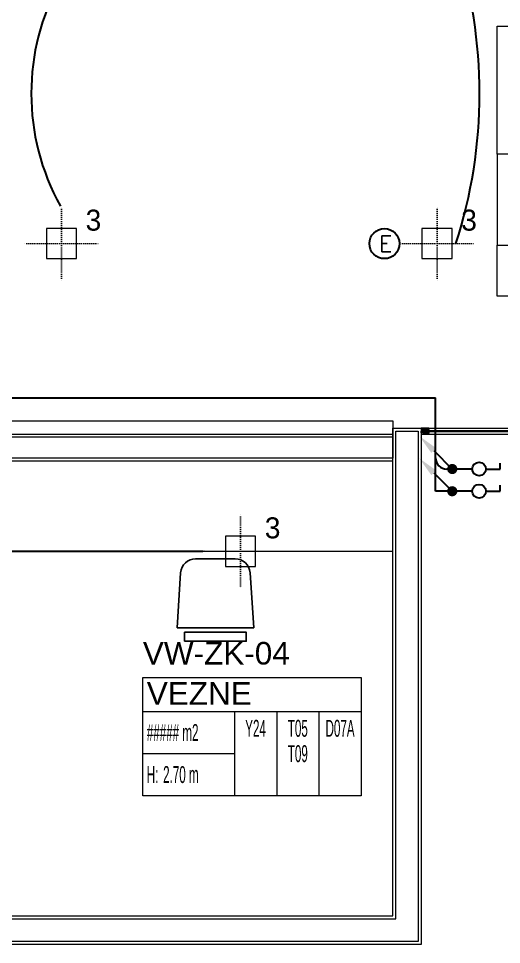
# Model space of a CAD drawing. Extents: x -2012 to 34975, y -1043 to 8321.
# Drawn here: x 3765 to 4086, y 1010 to 1627 of the extents above; entities that cross this region are included whole.
import ezdxf
from ezdxf.enums import TextEntityAlignment as Align

# ---------------------------------------------------------------- set-up
doc = ezdxf.new("R2010")
doc.units = 0
doc.header["$LTSCALE"] = 25
doc.linetypes.add('DOT2', pattern=[0.125, 0, -0.125])
doc.layers.get('0').update_dxf_attribs({"color": 9, "lineweight": 9})
for name, color, linetype, lineweight in [('0 @ 1', 9, 'Continuous', 9), ('00', 9, 'Continuous', 9), ('05', 9, 'Continuous', 9), ('06D', 9, 'Continuous', 9), ('10', 9, 'Continuous', 9), ('12', 9, 'Continuous', 9), ('14', 9, 'Continuous', 9), ('15', 9, 'Continuous', 9), ('21_MAHAL', 9, 'Continuous', 9), ('31', 9, 'Continuous', 9), ('E-ACİL AYDINLATMA KİTİ', 7, 'Continuous', 30), ('E-ANAHTAR', 7, 'Continuous', 30), ('E-KABLO', 7, 'Continuous', 30), ('E-YUKARI ÇIKAN HAT', 7, 'Continuous', 30)]:
    doc.layers.add(name, color=color, linetype=linetype, lineweight=lineweight)
doc.styles.add('Arial', font='arial.ttf', dxfattribs={"height": 2.5})
doc.styles.add('E-YAZI', font='txttw.shx')
doc.styles.add('MuuM_TEXT-STANDART', font='ARIALN.TTF')
doc.styles.add('TX-TEXT', font='')
doc.styles.get('TX-TEXT').set_extended_font_data('TrSah Futura Lt BT')
pattern_1 = [(225, (-604.72494, -2171.82614), (-0.0883883476, 0.0883883476), []), (135, (-604.72494, -2171.82614), (0.0883883476, 0.0883883476), [])]

# ---------------------------------------------------------------- blocks, each defined once
blk = doc.blocks.new('p-birim')
blk.add_lwpolyline([(0, 0), (1, 0), (1, 1), (0, 1)], close=True)
blk = doc.blocks.new('m-vw-sandalye')
at = {"lineweight": -3, "ltscale": 0.5}
blk.add_lwpolyline([(-20.5, 0), (20.5, 0), (20.5, -6), (-20.5, -6)], close=True, dxfattribs=at)
blk.add_lwpolyline([(-25.5, -9), (25.5, -9), (23.11, -45.65, -0.395265), (13.13, -55), (-13.13, -55, -0.395265), (-23.11, -45.65)], format="xyb", close=True, dxfattribs=at)
blk = doc.blocks.new('masa')
for points in [[(-5005, 21964.57), (-5065, 21964.57), (-5065, 22050), (-5005, 22050)], [(-5065, 21904), (-5005, 21904), (-5005, 21964.57), (-5065, 21964.57)], [(-5005, 21870), (-5065, 21870), (-5065, 21904), (-5005, 21904)]]:
    blk.add_lwpolyline(points, close=True)
blk = doc.blocks.new('p-strahle-alüminyumdoğramaprofili')
at = {"layer": '10'}
h = blk.add_hatch(dxfattribs=at)
h.set_pattern_fill('NET', color=256, angle=315, style=0)
h.set_pattern_definition(pattern_1)
h.paths.add_polyline_path([(-4.62, 2.65), (-4.68, 2.65), (-4.72, 2.75), (-4.72, 2.8), (-4.69, 2.8), (-4.69, 2.92), (-4.98, 2.92), (-4.98, 2.8), (-4.95, 2.8), (-4.99, 2.65), (-5.08, 2.66), (-5.25, 2.28), (-5.14, 2.28), (-5.14, 2.33), (-4.98, 2.52, 0.2599), (-4.9, 2.28), (-4.66, 2.28, 0.382682)])
h.paths.add_polyline_path([(-4.86, 2.52), (-4.67, 2.52, -2.16717)], flags=16)
h = blk.add_hatch(dxfattribs=at)
h.set_pattern_fill('NET', color=256, angle=315, style=0)
h.set_pattern_definition(pattern_1)
h.paths.add_polyline_path([(-4.62, 0.88), (-4.68, 0.88), (-4.72, 0.77), (-4.72, 0.73), (-4.69, 0.73), (-4.69, 0.6), (-4.98, 0.6), (-4.98, 0.73), (-4.95, 0.73), (-4.99, 0.88), (-5.08, 0.87), (-5.25, 1.24), (-5.14, 1.24), (-5.14, 1.2), (-4.98, 1.01, -0.2599), (-4.9, 1.24), (-4.66, 1.24, -0.382682)])
h.paths.add_polyline_path([(-4.86, 1), (-4.67, 1, 2.16717)], flags=16)
h = blk.add_hatch(dxfattribs=at)
h.set_pattern_fill('NET', color=256, angle=315, style=0)
h.set_pattern_definition([(225, (-608.45214, -2173.53612), (-0.0883883476, 0.0883883476), []), (135, (-608.45214, -2173.53612), (0.0883883476, 0.0883883476), [])])
h.paths.add_polyline_path([(-3.45, 2.28), (-3.45, 2.57), (-4.49, 2.57), (-4.49, 2.28)])
h = blk.add_hatch(dxfattribs=at)
h.set_pattern_fill('NET', color=256, angle=315, style=0)
h.set_pattern_definition([(225, (-608.45214, -2180.04526), (-0.0883883476, 0.0883883476), []), (135, (-608.45214, -2180.04526), (0.0883883476, 0.0883883476), [])])
h.paths.add_polyline_path([(-3.45, 0.93), (-3.45, 1.24), (-4.49, 1.24), (-4.49, 0.93)])
h = blk.add_hatch(dxfattribs=at)
h.set_pattern_fill('NET', color=256, angle=315, style=0)
h.set_pattern_definition([(225, (-629.50454, -2177.58922), (-0.0883883476, 0.0883883476), []), (135, (-629.50454, -2177.58922), (0.0883883476, 0.0883883476), [])])
h.paths.add_polyline_path([(0, 0.68), (0, 1.75), (-0.18, 1.75), (-0.18, 0.68)])
for points in [[(-5.08, 2.66), (-5.25, 2.28)], [(-5.09, 0.88), (-5.25, 1.24)], [(-4.98, 2.52), (-5.14, 2.33), (-5.14, 2.28)], [(-4.98, 1.01), (-5.14, 1.2), (-5.14, 1.24)], [(-4.92, 3.6), (-4.92, 3.16), (-4.61, 3.16), (-4.61, 2.87), (-4.52, 2.87), (-4.62, 2.65), (-4.68, 2.65), (-4.72, 2.75), (-4.72, 2.8), (-4.69, 2.8), (-4.69, 3.05), (-4.98, 3.05), (-4.98, 2.8), (-4.95, 2.8), (-4.99, 2.65), (-5.08, 2.66), (-5.07, 3.76), (-0.11, 3.76)], [(-4.69, 2.92), (-4.98, 2.92)], [(-4.71, 0.6), (-4.98, 0.6)], [(-2.83, 0.2), (-2.67, 0.2), (-2.67, -0.04), (-4.87, -0.04), (-4.87, 0.19), (-4.57, 0.19), (-4.57, 0.73), (-2.67, 0.73)], [(-4.52, 2.87), (-4.49, 2.87), (-4.49, 2.26)], [(-4.49, 0.93), (-4.49, 0.93), (-4.49, 1.26)], [(-3.45, 2.26), (-3.45, 2.57)], [(-3.45, 1.26), (-3.45, 0.93)], [(-2.08, 0.93), (-2.08, 2.57)], [(-0.18, 0.68), (0, 0.68), (0, 1.75)], [(-0.18, 1.75), (0, 1.75)]]:
    blk.add_lwpolyline(points, dxfattribs=at)
for points in [[(-0.18, 2.74), (-0.18, 2.21), (0, 2.21), (0, 2.08), (-0.18, 2.08), (-0.18, 0.43), (0, 0.43), (0, 0), (-0.12, 0), (-0.12, -0.24), (-5.09, -0.24), (-5.09, 0.88), (-4.98, 0.88), (-4.94, 0.7), (-4.99, 0.7), (-4.99, 0.33), (-4.71, 0.33), (-4.71, 0.88), (-4.56, 0.88), (-4.52, 0.93), (-1.28, 0.93), (-1.2, 1.22), (-0.9, 1.22), (-0.9, 0.62), (-0.58, 0.62), (-0.58, 2.74)], [(-2.03, 0.78), (-1.35, 0.78), (-1.35, 0.08), (-1.28, 0.04), (-1.28, -0.04), (-2.09, -0.04), (-2.09, 0.1), (-2.03, 0.15)]]:
    blk.add_lwpolyline(points, close=True, dxfattribs=at)
for points in [[(-0.57, 3.26), (-0.57, 3.62), (-4.89, 3.62), (-4.89, 3.65, 0.561743), (-4.97, 3.66, 0.595966), (-4.92, 3.6, -2.204878)], [(-4.67, 2.52), (-4.86, 2.52, 1)], [(-4.67, 1), (-4.86, 1, -1)], [(-4.61, 2.87), (-4.49, 3.45, -0.833203), (-4.18, 3.44, -0.447088)], [(-4.49, 2.57), (-1.23, 2.57, -0.414214), (-0.9, 2.25), (-0.9, 1.22)], [(-4.18, 3.44), (-4.18, 2.99, 0.414214), (-4.07, 2.89), (-0.82, 2.89), (-0.82, 3.62)], [(-2.67, 0.73), (-2.67, 0.32), (-2.83, 0.32, 1), (-2.83, 0.2, -1)], [(-0.11, 3.76), (-0.11, 3.62), (-0.45, 3.62), (-0.45, 3.14, -1), (-0.66, 3.14)], [(-0.66, 3.14, -0.305404), (-0.57, 3.26, -5.773092)]]:
    blk.add_lwpolyline(points, format="xyb", dxfattribs=at)
for centre, radius, start, end in [((-4.73, 2.47), 0.253, 168.66756, 234.12581), ((-4.73, 1.06), 0.253, 125.87419, 191.33244), ((-4.77, 2.44), 0.125, 139.54015, 40.45985), ((-4.77, 1.08), 0.125, 319.54015, 220.45985), ((-4.84, 2.48), 0.273, 305.97376, 36.42893), ((-4.84, 1.04), 0.273, 323.57107, 54.02624)]:
    blk.add_arc(centre, radius, start, end, dxfattribs=at)
blk = doc.blocks.new('*U648')
at = {"layer": '06D'}
for points in [[(4.95, 4), (325.04, 4)], [(4.95, 0), (325.03, 0)]]:
    blk.add_lwpolyline(points, dxfattribs=at)
at = {"layer": '15'}
for points in [[(1.96, 2.5), (328.03, 2.5)], [(328.03, 1.5), (1.96, 1.5)]]:
    blk.add_lwpolyline(points, dxfattribs=at)
at = {"layer": '0 @ 1', "linetype": 'Continuous', "xscale": -1}
blk.add_blockref('p-strahle-alüminyumdoğramaprofili', (-0.12, 0.24), dxfattribs=at)
at = {"layer": '0 @ 1', "linetype": 'Continuous'}
blk.add_blockref('p-strahle-alüminyumdoğramaprofili', (330.11, 0.24), dxfattribs=at)
blk = doc.blocks.new('0_roomno2')
blk.add_lwpolyline([(19.375, -10.5), (0, -10.5), (0, 0), (19.375, 0)], close=True)
for points in [[(0, -3), (19.375, -3)], [(8.125, -3), (8.125, -10.5)], [(11.875, -3), (11.875, -10.5)], [(15.625, -3), (15.625, -10.5)], [(0, -6.75), (8.125, -6.75)]]:
    blk.add_lwpolyline(points)
at = {"style": 'MuuM_TEXT-STANDART', "width": 0.6}
blk.add_text('H:', height=1.5, dxfattribs=at).set_placement((0.35, -8.608), align=Align.MIDDLE_LEFT)
at = {"style": 'Arial'}
blk.add_attdef('ODANO', (0, 1.17), '', height=2, dxfattribs=at)
blk.add_attdef('MEKANADI', text='', height=2, dxfattribs=at).set_placement((0.35, -3), align=Align.BOTTOM_LEFT)
at = {"style": 'MuuM_TEXT-STANDART', "width": 0.6}
for tag, p in [('M2', (0.35, -4.875)), ('TEMIZTAVANYUKSEKLIGI', (1.8, -8.608))]:
    blk.add_attdef(tag, text='', height=1.5, dxfattribs=at).set_placement(p, align=Align.MIDDLE_LEFT)
for tag, p in [('YER01', (10, -4.5)), ('TAVAN01', (13.75, -4.5)), ('DUVAR01', (17.5, -4.5)), ('YER02', (10, -6.75)), ('TAVAN02', (13.75, -6.75)), ('DUVAR02', (17.5, -6.75)), ('YER03', (10, -9)), ('TAVAN03', (13.75, -9)), ('DUVAR03', (17.5, -9))]:
    blk.add_attdef(tag, text='', height=1.5, dxfattribs=at).set_placement(p, align=Align.MIDDLE_CENTER)
blk = doc.blocks.new('p-bur-vw- aydınlatma 3')
at = {"linetype": 'DOT2', "ltscale": 0.4}
for q in [(0, 25), (-25, 0), (0, -25), (25, 0)]:
    blk.add_line((0, 0), q, dxfattribs=at)
at = {"linetype": 'ByBlock'}
blk.add_lwpolyline([(0, 10), (-10, 10), (-10, -10), (10, -10), (10, 10), (0, 10)], dxfattribs=at)
at = {"insert": (16.13, 22.65), "char_height": 14, "width": 14.596, "attachment_point": 1, "style": 'TX-TEXT'}
blk.add_mtext('3', dxfattribs=at)
blk = doc.blocks.new('100_ANAHTAR')
at = {"layer": 'E-ANAHTAR', "color": 4}
for p, q in [((0, 5.65), (-0.71, 5.65)), ((0, 3.97), (0, 5.65)), ((0, 2.35), (0, 0))]:
    blk.add_line(p, q, dxfattribs=at)
blk.add_circle((0, 3.16), 0.81, dxfattribs=at)
blk = doc.blocks.new('100_ACİL AYDINLATMA KİTİ')
at = {"layer": 'E-ACİL AYDINLATMA KİTİ', "color": 3}
blk.add_circle((0, 0), 1.251, dxfattribs=at)
at = {"layer": 'E-ACİL AYDINLATMA KİTİ', "color": 3, "style": 'E-YAZI'}
blk.add_text('E', height=1.34, dxfattribs=at).set_placement((-0.448, -0.694))
blk = doc.blocks.new('100_YUKARI ÇIKAN HAT')
at = {"layer": 'E-YUKARI ÇIKAN HAT', "color": 3, "linetype": 'Continuous'}
blk.add_line((2.47, 2.47), (0, 0), dxfattribs=at)
at = {"layer": 'E-YUKARI ÇIKAN HAT', "color": 4, "linetype": 'Continuous', "const_width": 0.675}
blk.add_lwpolyline([(-0.34, 0, 1), (0.34, 0, 1)], format="xyb", close=True, dxfattribs=at)
at = {"layer": 'E-YUKARI ÇIKAN HAT', "color": 3, "linetype": 'Continuous'}
blk.add_solid([(2.15, 2.79), (2.79, 2.15), (4.38, 4.38)], dxfattribs=at)

msp = doc.modelspace()

# ---------------------------------------------------------------- linework, layer by layer
at = {"layer": '00'}
msp.add_lwpolyline([(3680.84, 1027.5), (4015.84, 1027.5), (4015.84, 1352.5), (4030.84, 1352.5), (4030.84, 1012.5), (3680.84, 1012.5)], close=True, dxfattribs=at)
at = {"layer": '12'}
msp.add_lwpolyline([(3618.84, 1349.5), (3618.84, 1359.5), (4013.84, 1359.5), (4013.84, 1334.5), (3618.84, 1334.5), (3618.84, 1349.5)], close=True, dxfattribs=at)
at = {"layer": '14'}
msp.add_lwpolyline([(3608.84, 1094.5), (3682.83, 1094.5), (3682.84, 1029.5), (4013.84, 1029.5), (4013.84, 1354.5), (4032.84, 1354.5), (4032.84, 1010.5), (3682.84, 1010.5)], dxfattribs=at)
at = {"layer": '15'}
msp.add_lwpolyline([(3618.84, 1350.5), (4013.84, 1350.5), (4013.84, 1348.5), (3618.84, 1348.5)], close=True, dxfattribs=at)
at = {"layer": 'E-KABLO', "color": 6}
for p, q in [((3598.34, 1374.82), (4042.41, 1374.82)), ((4042.41, 1334.82), (4042.41, 1374.82)), ((4042.41, 1312.55), (4042.41, 1336.89)), ((4053.67, 1327.32), (4049.91, 1327.32)), ((4053.67, 1312.55), (4042.41, 1312.55)), ((3734.84, 1272.52), (3887.59, 1272.52))]:
    msp.add_line(p, q, dxfattribs=at)
for centre, radius, start, end in [((3748.85, 1577.5), 322.86, 341.95695, 18.04305), ((3927.9, 1577.5), 154.62, 150.98288, 209.01712), ((4049.91, 1334.82), 7.5, 180, 270)]:
    msp.add_arc(centre, radius, start, end, dxfattribs=at)

# ---------------------------------------------------------------- block references
at = {"linetype": 'Continuous'}
msp.add_blockref('*U648', (4032.85, 1350.5), dxfattribs=at)
at = {"layer": '05'}
msp.add_blockref('masa', (9148.34, -20427.5), dxfattribs=at)
at = {"layer": '05', "xscale": 60, "yscale": 400, "rotation": 270}
msp.add_blockref('p-birim', (3613.84, 1332.5), dxfattribs=at)
at = {"layer": '05', "lineweight": -3, "extrusion": (0, 0, -1), "zscale": -1, "rotation": 180}
msp.add_blockref('m-vw-sandalye', (-3895.84, 1212.5), dxfattribs=at)
at = {"layer": '21_MAHAL'}
ref = msp.add_blockref('0_roomno2', (3847.57, 1188.29), dxfattribs=dict(at, xscale=7.5, yscale=7.5, zscale=7.5))
ref.add_attrib('ODANO', 'VW-ZK-04', (3847.57, 1197.06), dxfattribs={"layer": '0', "height": 15, "style": 'Arial'})
ref.add_attrib('MEKANADI', 'VEZNE', dxfattribs={"layer": '0', "height": 15, "style": 'Arial'}).set_placement((3850.2, 1165.79), align=Align.BOTTOM_LEFT)
ref.add_attrib('M2', '##### m2', dxfattribs={"layer": '0', "height": 11.25, "style": 'MuuM_TEXT-STANDART', "width": 0.6}).set_placement((3850.2, 1151.72), align=Align.MIDDLE_LEFT)
ref.add_attrib('TEMIZTAVANYUKSEKLIGI', '2.70 m', dxfattribs={"layer": '0', "height": 11.25, "style": 'MuuM_TEXT-STANDART', "width": 0.6}).set_placement((3861.07, 1123.73), align=Align.MIDDLE_LEFT)
ref.add_attrib('YER01', 'Y24', dxfattribs={"layer": '0', "height": 11.25, "style": 'MuuM_TEXT-STANDART', "width": 0.6}).set_placement((3922.57, 1154.54), align=Align.MIDDLE_CENTER)
ref.add_attrib('TAVAN01', 'T05', dxfattribs={"layer": '0', "height": 11.25, "style": 'MuuM_TEXT-STANDART', "width": 0.6}).set_placement((3950.7, 1154.54), align=Align.MIDDLE_CENTER)
ref.add_attrib('DUVAR01', 'D07A', dxfattribs={"layer": '0', "height": 11.25, "style": 'MuuM_TEXT-STANDART', "width": 0.6}).set_placement((3978.82, 1154.54), align=Align.MIDDLE_CENTER)
ref.add_attrib('TAVAN02', 'T09', dxfattribs={"layer": '0', "height": 11.25, "style": 'MuuM_TEXT-STANDART', "width": 0.6}).set_placement((3950.7, 1137.66), align=Align.MIDDLE_CENTER)
at = {"layer": '31', "linetype": 'ByBlock'}
for p in [(3793.34, 1477.5), (4043.34, 1477.5), (3912.59, 1272.47)]:
    msp.add_blockref('p-bur-vw- aydınlatma 3', p, dxfattribs=at)
at = {"layer": 'E-ACİL AYDINLATMA KİTİ', "xscale": 8, "yscale": 8, "zscale": 8}
msp.add_blockref('100_ACİL AYDINLATMA KİTİ', (4008.33, 1477.5), dxfattribs=at)
at = {"layer": 'E-ANAHTAR', "xscale": 5.599999999999998, "yscale": 5.599999999999998, "zscale": 5.599999999999998, "rotation": 270}
for p in [(4053.67, 1327.32), (4053.67, 1312.51)]:
    msp.add_blockref('100_ANAHTAR', p, dxfattribs=at)
at = {"layer": 'E-YUKARI ÇIKAN HAT', "xscale": -5, "yscale": 5, "zscale": 5}
for p in [(4053.48, 1327.32), (4053.48, 1312.51)]:
    msp.add_blockref('100_YUKARI ÇIKAN HAT', p, dxfattribs=at)

doc.saveas('drawing.dxf')
